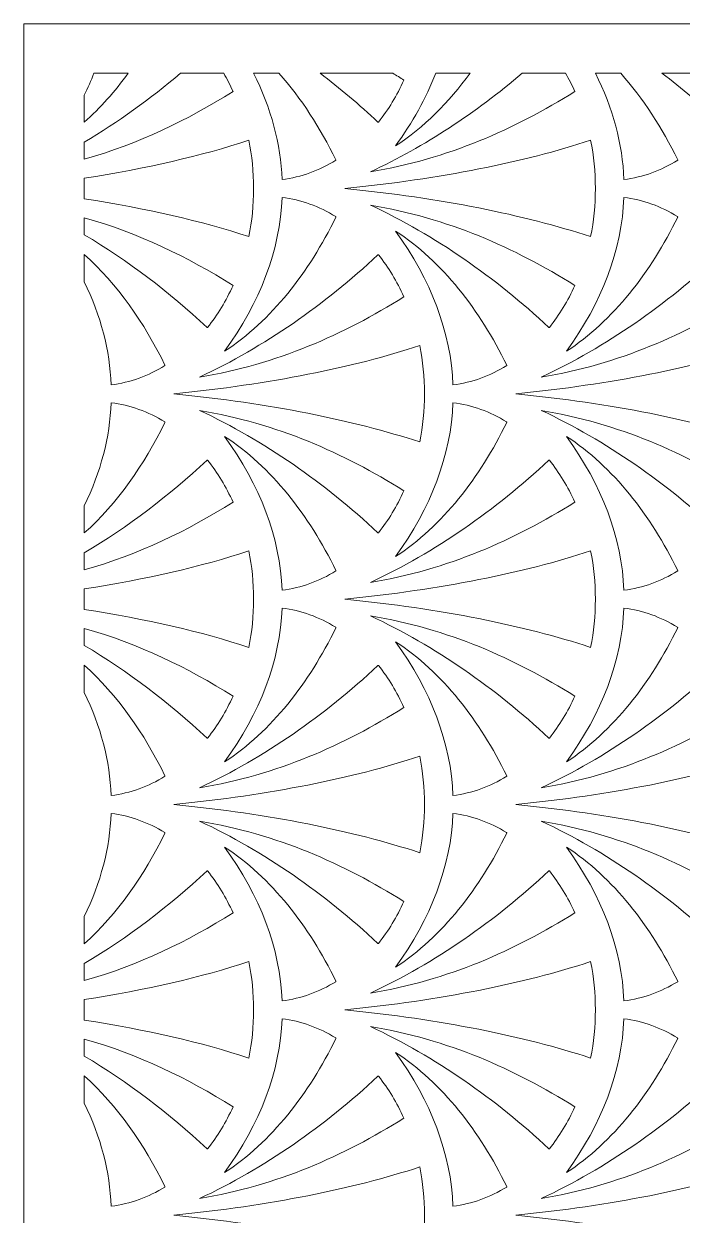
# Model space of a CAD drawing. Header units: centimetres. Extents: x -8.8 to 8, y -14.4 to 14.1.
# Drawn here: x 0.76 to 4.64, y 7.1 to 14.11 of the extents above; entities that cross this region are included whole.
import ezdxf

# ---------------------------------------------------------------- set-up
doc = ezdxf.new("R2010")
doc.units = ezdxf.units.CM
doc.header["$MEASUREMENT"] = 0
doc.layers.add('layer 1', color=7, linetype='Continuous')

msp = doc.modelspace()

# ---------------------------------------------------------------- linework, layer by layer
at = {"layer": 'layer 1', "color": 242, "lineweight": 9}
for points, knots in [([(0.76445, 14.10717), (0.76445, 14.10717), (8.02832, 14.10717), (8.02832, 14.10717), (8.02832, 14.10717), (8.02832, 14.10717), (8.02832, -14.36721), (8.02832, -14.36721), (8.02832, -14.36721), (8.02832, -14.36721), (0.76445, -14.36721), (0.76445, -14.36721), (0.76445, -14.36721), (0.76445, -14.36721), (0.76445, 14.10717), (0.76445, 14.10717)], [0, 0, 0, 0, 0.2, 0.2, 0.2, 0.2, 0.4, 0.4, 0.4, 0.4, 0.6, 0.6, 0.6, 0.6, 1, 1, 1, 1]), ([(1.17676, 13.81662), (1.17676, 13.81662), (1.37887, 13.81662), (1.37887, 13.81662), (1.37887, 13.81662), (1.30098, 13.70985), (1.21467, 13.61245), (1.1204, 13.52795), (1.1204, 13.52795), (1.1204, 13.52795), (1.1204, 13.68747), (1.1204, 13.68747), (1.1204, 13.68747), (1.14114, 13.73023), (1.15994, 13.7733), (1.17676, 13.81662)], [0, 0, 0, 0, 0.2, 0.2, 0.2, 0.2, 0.4, 0.4, 0.4, 0.4, 0.6, 0.6, 0.6, 0.6, 1, 1, 1, 1]), ([(1.68623, 13.81662), (1.68623, 13.81662), (1.94048, 13.81662), (1.94048, 13.81662), (1.94048, 13.81662), (1.96045, 13.78215), (1.97897, 13.74628), (1.99586, 13.70914), (1.99586, 13.70914), (1.72776, 13.5418), (1.44059, 13.40224), (1.1204, 13.31068), (1.1204, 13.31068), (1.1204, 13.31068), (1.1204, 13.41066), (1.1204, 13.41066), (1.1204, 13.41066), (1.31903, 13.52881), (1.5073, 13.6647), (1.68623, 13.81662)], [0, 0, 0, 0, 0.1666667, 0.1666667, 0.1666667, 0.1666667, 0.3333333, 0.3333333, 0.3333333, 0.3333333, 0.5, 0.5, 0.5, 0.5, 0.6666667, 0.6666667, 0.6666667, 0.6666667, 1, 1, 1, 1]), ([(2.11687, 13.81662), (2.11687, 13.81662), (2.26578, 13.81662), (2.26578, 13.81662), (2.26578, 13.81662), (2.39729, 13.66834), (2.50962, 13.49411), (2.6009, 13.30667), (2.6009, 13.30667), (2.60085, 13.3059), (2.60079, 13.30517), (2.60073, 13.30441), (2.60073, 13.30441), (2.50342, 13.24458), (2.39662, 13.20531), (2.28401, 13.19126), (2.28401, 13.19126), (2.27703, 13.39958), (2.21902, 13.61219), (2.11687, 13.81662)], [0, 0, 0, 0, 0.1666667, 0.1666667, 0.1666667, 0.1666667, 0.3333333, 0.3333333, 0.3333333, 0.3333333, 0.5, 0.5, 0.5, 0.5, 0.6666667, 0.6666667, 0.6666667, 0.6666667, 1, 1, 1, 1]), ([(2.50806, 13.81662), (2.50806, 13.81662), (2.93553, 13.81662), (2.93553, 13.81662), (2.93553, 13.81662), (2.95767, 13.80335), (2.97969, 13.7899), (3.00157, 13.77624), (3.00157, 13.77624), (2.96043, 13.68577), (2.90982, 13.60278), (2.85145, 13.52944), (2.85145, 13.52944), (2.8505, 13.52946), (2.84958, 13.52948), (2.84862, 13.52952), (2.84862, 13.52952), (2.73882, 13.63157), (2.62536, 13.72742), (2.50806, 13.81662)], [0, 0, 0, 0, 0.1666667, 0.1666667, 0.1666667, 0.1666667, 0.3333333, 0.3333333, 0.3333333, 0.3333333, 0.5, 0.5, 0.5, 0.5, 0.6666667, 0.6666667, 0.6666667, 0.6666667, 1, 1, 1, 1]), ([(3.69764, 13.81662), (3.69764, 13.81662), (3.95191, 13.81662), (3.95191, 13.81662), (3.95191, 13.81662), (3.97188, 13.78215), (3.9904, 13.74628), (4.00729, 13.70914), (4.00729, 13.70914), (3.6508, 13.48664), (3.26064, 13.31316), (2.80393, 13.23649), (2.80393, 13.23649), (3.12632, 13.38793), (3.42296, 13.5834), (3.69764, 13.81662)], [0, 0, 0, 0, 0.2, 0.2, 0.2, 0.2, 0.4, 0.4, 0.4, 0.4, 0.6, 0.6, 0.6, 0.6, 1, 1, 1, 1]), ([(3.1882, 13.81662), (3.1882, 13.81662), (3.3903, 13.81662), (3.3903, 13.81662), (3.3903, 13.81662), (3.26508, 13.64497), (3.11808, 13.49749), (2.95131, 13.38896), (2.95131, 13.38896), (3.05153, 13.52601), (3.13126, 13.67003), (3.1882, 13.81662)], [0, 0, 0, 0, 0.25, 0.25, 0.25, 0.25, 0.5, 0.5, 0.5, 0.5, 1, 1, 1, 1]), ([(4.12831, 13.81662), (4.12831, 13.81662), (4.27721, 13.81662), (4.27721, 13.81662), (4.27721, 13.81662), (4.40872, 13.66834), (4.52105, 13.49411), (4.61233, 13.30667), (4.61233, 13.30667), (4.61228, 13.3059), (4.61222, 13.30517), (4.61214, 13.30441), (4.61214, 13.30441), (4.51485, 13.24458), (4.40805, 13.20531), (4.29545, 13.19126), (4.29545, 13.19126), (4.28848, 13.39958), (4.23047, 13.61219), (4.12831, 13.81662)], [0, 0, 0, 0, 0.1666667, 0.1666667, 0.1666667, 0.1666667, 0.3333333, 0.3333333, 0.3333333, 0.3333333, 0.5, 0.5, 0.5, 0.5, 0.6666667, 0.6666667, 0.6666667, 0.6666667, 1, 1, 1, 1]), ([(4.5195, 13.81662), (4.5195, 13.81662), (4.94697, 13.81662), (4.94697, 13.81662), (4.94697, 13.81662), (4.96912, 13.80335), (4.99113, 13.7899), (5.01301, 13.77624), (5.01301, 13.77624), (4.97184, 13.68577), (4.92125, 13.60278), (4.86286, 13.52944), (4.86286, 13.52944), (4.86193, 13.52946), (4.86099, 13.52948), (4.86005, 13.52952), (4.86005, 13.52952), (4.75025, 13.63157), (4.63679, 13.72742), (4.5195, 13.81662)], [0, 0, 0, 0, 0.1666667, 0.1666667, 0.1666667, 0.1666667, 0.3333333, 0.3333333, 0.3333333, 0.3333333, 0.5, 0.5, 0.5, 0.5, 0.6666667, 0.6666667, 0.6666667, 0.6666667, 1, 1, 1, 1]), ([(1.1204, 13.07849), (1.1204, 13.07849), (1.1204, 13.19904), (1.1204, 13.19904), (1.1204, 13.19904), (1.48665, 13.25564), (1.81211, 13.33159), (2.08828, 13.42223), (2.08828, 13.42223), (2.10668, 13.33144), (2.11649, 13.23648), (2.11649, 13.13874), (2.11649, 13.13874), (2.11649, 13.04102), (2.10668, 12.94608), (2.08828, 12.85529), (2.08828, 12.85529), (1.81211, 12.94592), (1.48665, 13.02192), (1.1204, 13.07849)], [0, 0, 0, 0, 0.1666667, 0.1666667, 0.1666667, 0.1666667, 0.3333333, 0.3333333, 0.3333333, 0.3333333, 0.5, 0.5, 0.5, 0.5, 0.6666667, 0.6666667, 0.6666667, 0.6666667, 1, 1, 1, 1]), ([(4.09972, 12.85529), (4.11809, 12.94608), (4.12792, 13.04102), (4.12792, 13.13874), (4.12792, 13.13874), (4.12792, 13.23648), (4.11811, 13.33144), (4.09972, 13.42223), (4.09972, 13.42223), (3.70847, 13.29383), (3.21838, 13.19483), (2.65343, 13.13876), (2.65343, 13.13876), (2.65348, 13.13876), (2.65354, 13.13876), (2.65359, 13.13874), (2.65359, 13.13874), (2.65354, 13.13874), (2.65348, 13.13874), (2.65343, 13.13874), (2.65343, 13.13874), (3.21838, 13.08267), (3.70847, 12.98369), (4.09972, 12.85529)], [0, 0, 0, 0, 0.1428571, 0.1428571, 0.1428571, 0.1428571, 0.2857143, 0.2857143, 0.2857143, 0.2857143, 0.4285714, 0.4285714, 0.4285714, 0.4285714, 0.5714286, 0.5714286, 0.5714286, 0.5714286, 0.7142857, 0.7142857, 0.7142857, 0.7142857, 1, 1, 1, 1]), ([(1.94559, 12.18114), (2.15383, 12.46586), (2.27378, 12.78066), (2.28401, 13.08623), (2.28401, 13.08623), (2.39628, 13.07225), (2.50272, 13.03319), (2.59979, 12.97371), (2.59979, 12.97371), (2.60015, 12.97274), (2.60053, 12.97181), (2.6009, 12.97086), (2.6009, 12.97086), (2.44256, 12.6457), (2.22099, 12.3603), (1.94559, 12.18114)], [0, 0, 0, 0, 0.2, 0.2, 0.2, 0.2, 0.4, 0.4, 0.4, 0.4, 0.6, 0.6, 0.6, 0.6, 1, 1, 1, 1]), ([(3.85717, 12.32159), (3.91553, 12.39496), (3.96613, 12.47791), (4.00729, 12.56839), (4.00729, 12.56839), (3.6508, 12.79087), (3.26064, 12.96437), (2.80393, 13.04102), (2.80393, 13.04102), (3.18855, 12.86037), (3.53658, 12.617), (3.85433, 12.32167), (3.85433, 12.32167), (3.85527, 12.32163), (3.8562, 12.32163), (3.85717, 12.32159)], [0, 0, 0, 0, 0.2, 0.2, 0.2, 0.2, 0.4, 0.4, 0.4, 0.4, 0.6, 0.6, 0.6, 0.6, 1, 1, 1, 1]), ([(3.95702, 12.18114), (4.16526, 12.46586), (4.28523, 12.78066), (4.29545, 13.08623), (4.29545, 13.08623), (4.40769, 13.07225), (4.51415, 13.03319), (4.61122, 12.97371), (4.61122, 12.97371), (4.61159, 12.97274), (4.61196, 12.97181), (4.61233, 12.97086), (4.61233, 12.97086), (4.45399, 12.6457), (4.23242, 12.3603), (3.95702, 12.18114)], [0, 0, 0, 0, 0.2, 0.2, 0.2, 0.2, 0.4, 0.4, 0.4, 0.4, 0.6, 0.6, 0.6, 0.6, 1, 1, 1, 1]), ([(1.1204, 12.86691), (1.1204, 12.86691), (1.1204, 12.96687), (1.1204, 12.96687), (1.1204, 12.96687), (1.44059, 12.87533), (1.72776, 12.73571), (1.99586, 12.56839), (1.99586, 12.56839), (1.9547, 12.47791), (1.9041, 12.39496), (1.84573, 12.32159), (1.84573, 12.32159), (1.84477, 12.32163), (1.84386, 12.32163), (1.8429, 12.32167), (1.8429, 12.32167), (1.618, 12.53072), (1.3779, 12.71377), (1.1204, 12.86691)], [0, 0, 0, 0, 0.1666667, 0.1666667, 0.1666667, 0.1666667, 0.3333333, 0.3333333, 0.3333333, 0.3333333, 0.5, 0.5, 0.5, 0.5, 0.6666667, 0.6666667, 0.6666667, 0.6666667, 1, 1, 1, 1]), ([(3.28973, 11.98343), (3.40235, 11.99748), (3.50912, 12.03676), (3.60642, 12.09655), (3.60642, 12.09655), (3.6065, 12.09731), (3.60656, 12.09806), (3.60662, 12.09881), (3.60662, 12.09881), (3.44829, 12.42398), (3.2267, 12.70937), (2.95131, 12.88853), (2.95131, 12.88853), (3.15953, 12.60382), (3.27951, 12.289), (3.28973, 11.98343)], [0, 0, 0, 0, 0.2, 0.2, 0.2, 0.2, 0.4, 0.4, 0.4, 0.4, 0.6, 0.6, 0.6, 0.6, 1, 1, 1, 1]), ([(1.1204, 12.5901), (1.1204, 12.5901), (1.1204, 12.74961), (1.1204, 12.74961), (1.1204, 12.74961), (1.31337, 12.57662), (1.4731, 12.34954), (1.59521, 12.09881), (1.59521, 12.09881), (1.59515, 12.09806), (1.59507, 12.09731), (1.59501, 12.09655), (1.59501, 12.09655), (1.49769, 12.03676), (1.39092, 11.99748), (1.27831, 11.98343), (1.27831, 11.98343), (1.27155, 12.18541), (1.21683, 12.39143), (1.1204, 12.5901)], [0, 0, 0, 0, 0.1666667, 0.1666667, 0.1666667, 0.1666667, 0.3333333, 0.3333333, 0.3333333, 0.3333333, 0.5, 0.5, 0.5, 0.5, 0.6666667, 0.6666667, 0.6666667, 0.6666667, 1, 1, 1, 1]), ([(3.00157, 12.50129), (2.96043, 12.59172), (2.90986, 12.67466), (2.85153, 12.74797), (2.85153, 12.74797), (2.85055, 12.74798), (2.8496, 12.748), (2.84862, 12.748), (2.84862, 12.748), (2.53088, 12.45268), (2.18283, 12.2093), (1.79822, 12.02865), (1.79822, 12.02865), (2.25493, 12.10531), (2.6451, 12.27879), (3.00157, 12.50129)], [0, 0, 0, 0, 0.2, 0.2, 0.2, 0.2, 0.4, 0.4, 0.4, 0.4, 0.6, 0.6, 0.6, 0.6, 1, 1, 1, 1]), ([(5.01301, 12.50129), (4.97186, 12.59172), (4.92129, 12.67466), (4.86297, 12.74797), (4.86297, 12.74797), (4.86198, 12.74798), (4.86101, 12.748), (4.86005, 12.748), (4.86005, 12.748), (4.54231, 12.45268), (4.19427, 12.2093), (3.80965, 12.02865), (3.80965, 12.02865), (4.26637, 12.10531), (4.65652, 12.27879), (5.01301, 12.50129)], [0, 0, 0, 0, 0.2, 0.2, 0.2, 0.2, 0.4, 0.4, 0.4, 0.4, 0.6, 0.6, 0.6, 0.6, 1, 1, 1, 1]), ([(3.09399, 11.64745), (3.1124, 11.73823), (3.12221, 11.83318), (3.12221, 11.9309), (3.12221, 11.9309), (3.12221, 12.02865), (3.1124, 12.12361), (3.09399, 12.21439), (3.09399, 12.21439), (2.70277, 12.08599), (2.21266, 11.987), (1.64772, 11.93092), (1.64772, 11.93092), (1.64777, 11.93092), (1.64781, 11.93092), (1.64788, 11.9309), (1.64788, 11.9309), (1.64781, 11.9309), (1.64777, 11.9309), (1.64772, 11.9309), (1.64772, 11.9309), (2.21266, 11.87482), (2.70277, 11.77585), (3.09399, 11.64745)], [0, 0, 0, 0, 0.1428571, 0.1428571, 0.1428571, 0.1428571, 0.2857143, 0.2857143, 0.2857143, 0.2857143, 0.4285714, 0.4285714, 0.4285714, 0.4285714, 0.5714286, 0.5714286, 0.5714286, 0.5714286, 0.7142857, 0.7142857, 0.7142857, 0.7142857, 1, 1, 1, 1]), ([(5.10543, 11.64745), (5.12381, 11.73823), (5.13362, 11.83318), (5.13362, 11.9309), (5.13362, 11.9309), (5.13362, 12.02865), (5.12381, 12.12361), (5.10543, 12.21439), (5.10543, 12.21439), (4.71418, 12.08599), (4.22409, 11.987), (3.65915, 11.93092), (3.65915, 11.93092), (3.65919, 11.93092), (3.65924, 11.93092), (3.65931, 11.9309), (3.65931, 11.9309), (3.65924, 11.9309), (3.65919, 11.9309), (3.65915, 11.9309), (3.65915, 11.9309), (4.22409, 11.87482), (4.71418, 11.77585), (5.10543, 11.64745)], [0, 0, 0, 0, 0.1428571, 0.1428571, 0.1428571, 0.1428571, 0.2857143, 0.2857143, 0.2857143, 0.2857143, 0.4285714, 0.4285714, 0.4285714, 0.4285714, 0.5714286, 0.5714286, 0.5714286, 0.5714286, 0.7142857, 0.7142857, 0.7142857, 0.7142857, 1, 1, 1, 1]), ([(1.1204, 11.11226), (1.1204, 11.11226), (1.1204, 11.27178), (1.1204, 11.27178), (1.1204, 11.27178), (1.21683, 11.47046), (1.27155, 11.67644), (1.27831, 11.87838), (1.27831, 11.87838), (1.39056, 11.86441), (1.49701, 11.82536), (1.59407, 11.76585), (1.59407, 11.76585), (1.59445, 11.7649), (1.59483, 11.76396), (1.59521, 11.76301), (1.59521, 11.76301), (1.4731, 11.51228), (1.31337, 11.28524), (1.1204, 11.11226)], [0, 0, 0, 0, 0.1666667, 0.1666667, 0.1666667, 0.1666667, 0.3333333, 0.3333333, 0.3333333, 0.3333333, 0.5, 0.5, 0.5, 0.5, 0.6666667, 0.6666667, 0.6666667, 0.6666667, 1, 1, 1, 1]), ([(2.95131, 10.97329), (3.15953, 11.25801), (3.27951, 11.57281), (3.28973, 11.87838), (3.28973, 11.87838), (3.40197, 11.86441), (3.50844, 11.82536), (3.60551, 11.76585), (3.60551, 11.76585), (3.60588, 11.7649), (3.60625, 11.76396), (3.60662, 11.76301), (3.60662, 11.76301), (3.44829, 11.43787), (3.2267, 11.15246), (2.95131, 10.97329)], [0, 0, 0, 0, 0.2, 0.2, 0.2, 0.2, 0.4, 0.4, 0.4, 0.4, 0.6, 0.6, 0.6, 0.6, 1, 1, 1, 1]), ([(2.85145, 11.11375), (2.90982, 11.18711), (2.96043, 11.27007), (3.00157, 11.36054), (3.00157, 11.36054), (2.6451, 11.58304), (2.25493, 11.75652), (1.79822, 11.83318), (1.79822, 11.83318), (2.18283, 11.65252), (2.53088, 11.40916), (2.84862, 11.11382), (2.84862, 11.11382), (2.84958, 11.1138), (2.8505, 11.11378), (2.85145, 11.11375)], [0, 0, 0, 0, 0.2, 0.2, 0.2, 0.2, 0.4, 0.4, 0.4, 0.4, 0.6, 0.6, 0.6, 0.6, 1, 1, 1, 1]), ([(4.86286, 11.11375), (4.92125, 11.18711), (4.97184, 11.27007), (5.01301, 11.36054), (5.01301, 11.36054), (4.65652, 11.58304), (4.26637, 11.75652), (3.80965, 11.83318), (3.80965, 11.83318), (4.19427, 11.65252), (4.54231, 11.40916), (4.86005, 11.11382), (4.86005, 11.11382), (4.86099, 11.1138), (4.86193, 11.11378), (4.86286, 11.11375)], [0, 0, 0, 0, 0.2, 0.2, 0.2, 0.2, 0.4, 0.4, 0.4, 0.4, 0.6, 0.6, 0.6, 0.6, 1, 1, 1, 1]), ([(2.28401, 10.77559), (2.39662, 10.78964), (2.50342, 10.8289), (2.60073, 10.88871), (2.60073, 10.88871), (2.60079, 10.88947), (2.60085, 10.89021), (2.6009, 10.89097), (2.6009, 10.89097), (2.44256, 11.21613), (2.22099, 11.50152), (1.94559, 11.68071), (1.94559, 11.68071), (2.15383, 11.39596), (2.27378, 11.08116), (2.28401, 10.77559)], [0, 0, 0, 0, 0.2, 0.2, 0.2, 0.2, 0.4, 0.4, 0.4, 0.4, 0.6, 0.6, 0.6, 0.6, 1, 1, 1, 1]), ([(4.29545, 10.77559), (4.40805, 10.78964), (4.51485, 10.8289), (4.61214, 10.88871), (4.61214, 10.88871), (4.61222, 10.88947), (4.61228, 10.89021), (4.61233, 10.89097), (4.61233, 10.89097), (4.45399, 11.21613), (4.23242, 11.50152), (3.95702, 11.68071), (3.95702, 11.68071), (4.16526, 11.39596), (4.28523, 11.08116), (4.29545, 10.77559)], [0, 0, 0, 0, 0.2, 0.2, 0.2, 0.2, 0.4, 0.4, 0.4, 0.4, 0.6, 0.6, 0.6, 0.6, 1, 1, 1, 1]), ([(1.1204, 10.89499), (1.1204, 10.89499), (1.1204, 10.99497), (1.1204, 10.99497), (1.1204, 10.99497), (1.3779, 11.14813), (1.618, 11.33111), (1.8429, 11.54016), (1.8429, 11.54016), (1.84388, 11.54016), (1.84484, 11.54014), (1.84581, 11.54014), (1.84581, 11.54014), (1.90416, 11.46681), (1.95473, 11.38387), (1.99586, 11.29344), (1.99586, 11.29344), (1.72776, 11.12611), (1.44059, 10.98654), (1.1204, 10.89499)], [0, 0, 0, 0, 0.1666667, 0.1666667, 0.1666667, 0.1666667, 0.3333333, 0.3333333, 0.3333333, 0.3333333, 0.5, 0.5, 0.5, 0.5, 0.6666667, 0.6666667, 0.6666667, 0.6666667, 1, 1, 1, 1]), ([(4.00729, 11.29344), (3.96616, 11.38387), (3.91559, 11.46681), (3.85724, 11.54014), (3.85724, 11.54014), (3.85627, 11.54014), (3.8553, 11.54016), (3.85433, 11.54016), (3.85433, 11.54016), (3.53658, 11.24483), (3.18855, 11.00145), (2.80393, 10.82082), (2.80393, 10.82082), (3.26064, 10.89747), (3.6508, 11.07097), (4.00729, 11.29344)], [0, 0, 0, 0, 0.2, 0.2, 0.2, 0.2, 0.4, 0.4, 0.4, 0.4, 0.6, 0.6, 0.6, 0.6, 1, 1, 1, 1]), ([(1.1204, 10.66282), (1.1204, 10.66282), (1.1204, 10.78337), (1.1204, 10.78337), (1.1204, 10.78337), (1.48665, 10.83995), (1.81211, 10.9159), (2.08828, 11.00655), (2.08828, 11.00655), (2.10668, 10.91578), (2.11649, 10.8208), (2.11649, 10.72307), (2.11649, 10.72307), (2.11649, 10.62535), (2.10668, 10.53038), (2.08828, 10.4396), (2.08828, 10.4396), (1.81211, 10.53024), (1.48665, 10.60624), (1.1204, 10.66282)], [0, 0, 0, 0, 0.1666667, 0.1666667, 0.1666667, 0.1666667, 0.3333333, 0.3333333, 0.3333333, 0.3333333, 0.5, 0.5, 0.5, 0.5, 0.6666667, 0.6666667, 0.6666667, 0.6666667, 1, 1, 1, 1]), ([(4.09972, 10.4396), (4.11809, 10.53038), (4.12792, 10.62535), (4.12792, 10.72307), (4.12792, 10.72307), (4.12792, 10.8208), (4.11811, 10.91578), (4.09972, 11.00655), (4.09972, 11.00655), (3.70847, 10.87814), (3.21838, 10.77915), (2.65343, 10.72307), (2.65343, 10.72307), (2.65348, 10.72307), (2.65354, 10.72307), (2.65359, 10.72307), (2.65359, 10.72307), (2.65354, 10.72307), (2.65348, 10.72307), (2.65343, 10.72306), (2.65343, 10.72306), (3.21838, 10.66699), (3.70847, 10.56802), (4.09972, 10.4396)], [0, 0, 0, 0, 0.1428571, 0.1428571, 0.1428571, 0.1428571, 0.2857143, 0.2857143, 0.2857143, 0.2857143, 0.4285714, 0.4285714, 0.4285714, 0.4285714, 0.5714286, 0.5714286, 0.5714286, 0.5714286, 0.7142857, 0.7142857, 0.7142857, 0.7142857, 1, 1, 1, 1]), ([(1.94559, 9.76544), (2.15383, 10.05017), (2.27378, 10.36499), (2.28401, 10.67056), (2.28401, 10.67056), (2.39628, 10.65656), (2.50272, 10.6175), (2.59979, 10.558), (2.59979, 10.558), (2.60015, 10.55705), (2.60053, 10.55612), (2.6009, 10.55516), (2.6009, 10.55516), (2.44256, 10.23003), (2.22099, 9.94461), (1.94559, 9.76544)], [0, 0, 0, 0, 0.2, 0.2, 0.2, 0.2, 0.4, 0.4, 0.4, 0.4, 0.6, 0.6, 0.6, 0.6, 1, 1, 1, 1]), ([(3.95702, 9.76544), (4.16526, 10.05017), (4.28523, 10.36499), (4.29545, 10.67056), (4.29545, 10.67056), (4.40769, 10.65656), (4.51415, 10.6175), (4.61122, 10.558), (4.61122, 10.558), (4.61159, 10.55705), (4.61196, 10.55612), (4.61233, 10.55516), (4.61233, 10.55516), (4.45399, 10.23003), (4.23242, 9.94461), (3.95702, 9.76544)], [0, 0, 0, 0, 0.2, 0.2, 0.2, 0.2, 0.4, 0.4, 0.4, 0.4, 0.6, 0.6, 0.6, 0.6, 1, 1, 1, 1]), ([(3.85717, 9.90592), (3.91553, 9.97926), (3.96613, 10.06224), (4.00729, 10.1527), (4.00729, 10.1527), (3.6508, 10.37519), (3.26064, 10.54866), (2.80393, 10.62533), (2.80393, 10.62533), (3.18855, 10.4447), (3.53658, 10.20133), (3.85433, 9.90597), (3.85433, 9.90597), (3.85527, 9.90595), (3.8562, 9.90594), (3.85717, 9.90592)], [0, 0, 0, 0, 0.2, 0.2, 0.2, 0.2, 0.4, 0.4, 0.4, 0.4, 0.6, 0.6, 0.6, 0.6, 1, 1, 1, 1]), ([(1.1204, 10.45124), (1.1204, 10.45124), (1.1204, 10.55119), (1.1204, 10.55119), (1.1204, 10.55119), (1.44059, 10.45966), (1.72776, 10.32003), (1.99586, 10.1527), (1.99586, 10.1527), (1.9547, 10.06224), (1.9041, 9.97926), (1.84573, 9.90592), (1.84573, 9.90592), (1.84477, 9.90594), (1.84386, 9.90595), (1.8429, 9.90597), (1.8429, 9.90597), (1.618, 10.11502), (1.3779, 10.29808), (1.1204, 10.45124)], [0, 0, 0, 0, 0.1666667, 0.1666667, 0.1666667, 0.1666667, 0.3333333, 0.3333333, 0.3333333, 0.3333333, 0.5, 0.5, 0.5, 0.5, 0.6666667, 0.6666667, 0.6666667, 0.6666667, 1, 1, 1, 1]), ([(3.28973, 9.56775), (3.40235, 9.58179), (3.50912, 9.62105), (3.60642, 9.68086), (3.60642, 9.68086), (3.6065, 9.68163), (3.60656, 9.68236), (3.60662, 9.68314), (3.60662, 9.68314), (3.44829, 10.00829), (3.2267, 10.29369), (2.95131, 10.47286), (2.95131, 10.47286), (3.15953, 10.18813), (3.27951, 9.87332), (3.28973, 9.56775)], [0, 0, 0, 0, 0.2, 0.2, 0.2, 0.2, 0.4, 0.4, 0.4, 0.4, 0.6, 0.6, 0.6, 0.6, 1, 1, 1, 1]), ([(1.1204, 10.17442), (1.1204, 10.17442), (1.1204, 10.33393), (1.1204, 10.33393), (1.1204, 10.33393), (1.31337, 10.16095), (1.4731, 9.93387), (1.59521, 9.68314), (1.59521, 9.68314), (1.59515, 9.68236), (1.59507, 9.68163), (1.59501, 9.68086), (1.59501, 9.68086), (1.49769, 9.62105), (1.39092, 9.58179), (1.27831, 9.56775), (1.27831, 9.56775), (1.27155, 9.76971), (1.21683, 9.97574), (1.1204, 10.17442)], [0, 0, 0, 0, 0.1666667, 0.1666667, 0.1666667, 0.1666667, 0.3333333, 0.3333333, 0.3333333, 0.3333333, 0.5, 0.5, 0.5, 0.5, 0.6666667, 0.6666667, 0.6666667, 0.6666667, 1, 1, 1, 1]), ([(3.00157, 10.08562), (2.96043, 10.17603), (2.90986, 10.25897), (2.85153, 10.33229), (2.85153, 10.33229), (2.85055, 10.33229), (2.8496, 10.33231), (2.84862, 10.33231), (2.84862, 10.33231), (2.53088, 10.03698), (2.18283, 9.79361), (1.79822, 9.61297), (1.79822, 9.61297), (2.25493, 9.68964), (2.6451, 9.86312), (3.00157, 10.08562)], [0, 0, 0, 0, 0.2, 0.2, 0.2, 0.2, 0.4, 0.4, 0.4, 0.4, 0.6, 0.6, 0.6, 0.6, 1, 1, 1, 1]), ([(5.01301, 10.08562), (4.97186, 10.17603), (4.92129, 10.25897), (4.86297, 10.33229), (4.86297, 10.33229), (4.86198, 10.33229), (4.86101, 10.33231), (4.86005, 10.33231), (4.86005, 10.33231), (4.54231, 10.03698), (4.19427, 9.79361), (3.80965, 9.61297), (3.80965, 9.61297), (4.26637, 9.68964), (4.65652, 9.86312), (5.01301, 10.08562)], [0, 0, 0, 0, 0.2, 0.2, 0.2, 0.2, 0.4, 0.4, 0.4, 0.4, 0.6, 0.6, 0.6, 0.6, 1, 1, 1, 1]), ([(3.09399, 9.23175), (3.1124, 9.32255), (3.12221, 9.4175), (3.12221, 9.51523), (3.12221, 9.51523), (3.12221, 9.61296), (3.1124, 9.70792), (3.09399, 9.7987), (3.09399, 9.7987), (2.70277, 9.67029), (2.21266, 9.57131), (1.64772, 9.51523), (1.64772, 9.51523), (1.64777, 9.51523), (1.64781, 9.51523), (1.64788, 9.51523), (1.64788, 9.51523), (1.64781, 9.51523), (1.64777, 9.51523), (1.64772, 9.51523), (1.64772, 9.51523), (2.21266, 9.45915), (2.70277, 9.36016), (3.09399, 9.23175)], [0, 0, 0, 0, 0.1428571, 0.1428571, 0.1428571, 0.1428571, 0.2857143, 0.2857143, 0.2857143, 0.2857143, 0.4285714, 0.4285714, 0.4285714, 0.4285714, 0.5714286, 0.5714286, 0.5714286, 0.5714286, 0.7142857, 0.7142857, 0.7142857, 0.7142857, 1, 1, 1, 1]), ([(5.10543, 9.23175), (5.12381, 9.32255), (5.13362, 9.4175), (5.13362, 9.51523), (5.13362, 9.51523), (5.13362, 9.61296), (5.12381, 9.70792), (5.10543, 9.7987), (5.10543, 9.7987), (4.71418, 9.67029), (4.22409, 9.57131), (3.65915, 9.51523), (3.65915, 9.51523), (3.65919, 9.51523), (3.65924, 9.51523), (3.65931, 9.51523), (3.65931, 9.51523), (3.65924, 9.51523), (3.65919, 9.51523), (3.65915, 9.51523), (3.65915, 9.51523), (4.22409, 9.45915), (4.71418, 9.36016), (5.10543, 9.23175)], [0, 0, 0, 0, 0.1428571, 0.1428571, 0.1428571, 0.1428571, 0.2857143, 0.2857143, 0.2857143, 0.2857143, 0.4285714, 0.4285714, 0.4285714, 0.4285714, 0.5714286, 0.5714286, 0.5714286, 0.5714286, 0.7142857, 0.7142857, 0.7142857, 0.7142857, 1, 1, 1, 1]), ([(1.1204, 8.69657), (1.1204, 8.69657), (1.1204, 8.8561), (1.1204, 8.8561), (1.1204, 8.8561), (1.21683, 9.05478), (1.27155, 9.26075), (1.27831, 9.46272), (1.27831, 9.46272), (1.39056, 9.4487), (1.49701, 9.40966), (1.59407, 9.35016), (1.59407, 9.35016), (1.59445, 9.34922), (1.59483, 9.34827), (1.59521, 9.34732), (1.59521, 9.34732), (1.4731, 9.09661), (1.31337, 8.86955), (1.1204, 8.69657)], [0, 0, 0, 0, 0.1666667, 0.1666667, 0.1666667, 0.1666667, 0.3333333, 0.3333333, 0.3333333, 0.3333333, 0.5, 0.5, 0.5, 0.5, 0.6666667, 0.6666667, 0.6666667, 0.6666667, 1, 1, 1, 1]), ([(2.95131, 8.5576), (3.15953, 8.84234), (3.27951, 9.15715), (3.28973, 9.46272), (3.28973, 9.46272), (3.40197, 9.4487), (3.50844, 9.40966), (3.60551, 9.35016), (3.60551, 9.35016), (3.60588, 9.34922), (3.60625, 9.34827), (3.60662, 9.34732), (3.60662, 9.34732), (3.44829, 9.02218), (3.2267, 8.73676), (2.95131, 8.5576)], [0, 0, 0, 0, 0.2, 0.2, 0.2, 0.2, 0.4, 0.4, 0.4, 0.4, 0.6, 0.6, 0.6, 0.6, 1, 1, 1, 1]), ([(2.85145, 8.69807), (2.90982, 8.77142), (2.96043, 8.85439), (3.00157, 8.94484), (3.00157, 8.94484), (2.6451, 9.16735), (2.25493, 9.34082), (1.79822, 9.41748), (1.79822, 9.41748), (2.18283, 9.23685), (2.53088, 8.99348), (2.84862, 8.69813), (2.84862, 8.69813), (2.84958, 8.69811), (2.8505, 8.69809), (2.85145, 8.69807)], [0, 0, 0, 0, 0.2, 0.2, 0.2, 0.2, 0.4, 0.4, 0.4, 0.4, 0.6, 0.6, 0.6, 0.6, 1, 1, 1, 1]), ([(4.86286, 8.69807), (4.92125, 8.77142), (4.97184, 8.85439), (5.01301, 8.94484), (5.01301, 8.94484), (4.65652, 9.16735), (4.26637, 9.34082), (3.80965, 9.41748), (3.80965, 9.41748), (4.19427, 9.23685), (4.54231, 8.99348), (4.86005, 8.69813), (4.86005, 8.69813), (4.86099, 8.69811), (4.86193, 8.69809), (4.86286, 8.69807)], [0, 0, 0, 0, 0.2, 0.2, 0.2, 0.2, 0.4, 0.4, 0.4, 0.4, 0.6, 0.6, 0.6, 0.6, 1, 1, 1, 1]), ([(2.28401, 8.3599), (2.39662, 8.37394), (2.50342, 8.41321), (2.60073, 8.47303), (2.60073, 8.47303), (2.60079, 8.47378), (2.60085, 8.47454), (2.6009, 8.47529), (2.6009, 8.47529), (2.44256, 8.80044), (2.22099, 9.08585), (1.94559, 9.26501), (1.94559, 9.26501), (2.15383, 8.98029), (2.27378, 8.66548), (2.28401, 8.3599)], [0, 0, 0, 0, 0.2, 0.2, 0.2, 0.2, 0.4, 0.4, 0.4, 0.4, 0.6, 0.6, 0.6, 0.6, 1, 1, 1, 1]), ([(4.29545, 8.3599), (4.40805, 8.37394), (4.51485, 8.41321), (4.61214, 8.47303), (4.61214, 8.47303), (4.61222, 8.47378), (4.61228, 8.47454), (4.61233, 8.47529), (4.61233, 8.47529), (4.45399, 8.80044), (4.23242, 9.08585), (3.95702, 9.26501), (3.95702, 9.26501), (4.16526, 8.98029), (4.28523, 8.66548), (4.29545, 8.3599)], [0, 0, 0, 0, 0.2, 0.2, 0.2, 0.2, 0.4, 0.4, 0.4, 0.4, 0.6, 0.6, 0.6, 0.6, 1, 1, 1, 1]), ([(1.1204, 8.47931), (1.1204, 8.47931), (1.1204, 8.57928), (1.1204, 8.57928), (1.1204, 8.57928), (1.3779, 8.73244), (1.618, 8.91544), (1.8429, 9.12448), (1.8429, 9.12448), (1.84388, 9.12446), (1.84484, 9.12445), (1.84581, 9.12445), (1.84581, 9.12445), (1.90416, 9.05112), (1.95473, 8.96818), (1.99586, 8.87777), (1.99586, 8.87777), (1.72776, 8.71044), (1.44059, 8.57084), (1.1204, 8.47931)], [0, 0, 0, 0, 0.1666667, 0.1666667, 0.1666667, 0.1666667, 0.3333333, 0.3333333, 0.3333333, 0.3333333, 0.5, 0.5, 0.5, 0.5, 0.6666667, 0.6666667, 0.6666667, 0.6666667, 1, 1, 1, 1]), ([(4.00729, 8.87777), (3.96616, 8.96818), (3.91559, 9.05112), (3.85724, 9.12445), (3.85724, 9.12445), (3.85627, 9.12445), (3.8553, 9.12446), (3.85433, 9.12448), (3.85433, 9.12448), (3.53658, 8.82914), (3.18855, 8.58576), (2.80393, 8.40513), (2.80393, 8.40513), (3.26064, 8.48179), (3.6508, 8.65527), (4.00729, 8.87777)], [0, 0, 0, 0, 0.2, 0.2, 0.2, 0.2, 0.4, 0.4, 0.4, 0.4, 0.6, 0.6, 0.6, 0.6, 1, 1, 1, 1]), ([(1.1204, 8.24713), (1.1204, 8.24713), (1.1204, 8.36768), (1.1204, 8.36768), (1.1204, 8.36768), (1.48665, 8.42425), (1.81211, 8.50021), (2.08828, 8.59086), (2.08828, 8.59086), (2.10668, 8.50007), (2.11649, 8.40511), (2.11649, 8.30739), (2.11649, 8.30739), (2.11649, 8.20965), (2.10668, 8.1147), (2.08828, 8.02391), (2.08828, 8.02391), (1.81211, 8.11457), (1.48665, 8.19055), (1.1204, 8.24713)], [0, 0, 0, 0, 0.1666667, 0.1666667, 0.1666667, 0.1666667, 0.3333333, 0.3333333, 0.3333333, 0.3333333, 0.5, 0.5, 0.5, 0.5, 0.6666667, 0.6666667, 0.6666667, 0.6666667, 1, 1, 1, 1]), ([(4.09972, 8.02391), (4.11809, 8.1147), (4.12792, 8.20965), (4.12792, 8.30739), (4.12792, 8.30739), (4.12792, 8.40511), (4.11811, 8.50007), (4.09972, 8.59086), (4.09972, 8.59086), (3.70847, 8.46245), (3.21838, 8.36346), (2.65343, 8.30739), (2.65343, 8.30739), (2.65348, 8.30739), (2.65354, 8.30739), (2.65359, 8.30739), (2.65359, 8.30739), (2.65354, 8.30739), (2.65348, 8.30739), (2.65343, 8.30739), (2.65343, 8.30739), (3.21838, 8.2513), (3.70847, 8.15232), (4.09972, 8.02391)], [0, 0, 0, 0, 0.1428571, 0.1428571, 0.1428571, 0.1428571, 0.2857143, 0.2857143, 0.2857143, 0.2857143, 0.4285714, 0.4285714, 0.4285714, 0.4285714, 0.5714286, 0.5714286, 0.5714286, 0.5714286, 0.7142857, 0.7142857, 0.7142857, 0.7142857, 1, 1, 1, 1]), ([(1.94559, 7.34975), (2.15383, 7.63449), (2.27378, 7.9493), (2.28401, 8.25487), (2.28401, 8.25487), (2.39628, 8.24089), (2.50272, 8.20181), (2.59979, 8.14233), (2.59979, 8.14233), (2.60015, 8.14138), (2.60053, 8.14042), (2.6009, 8.13947), (2.6009, 8.13947), (2.44256, 7.81432), (2.22099, 7.52895), (1.94559, 7.34975)], [0, 0, 0, 0, 0.2, 0.2, 0.2, 0.2, 0.4, 0.4, 0.4, 0.4, 0.6, 0.6, 0.6, 0.6, 1, 1, 1, 1]), ([(3.85717, 7.49022), (3.91553, 7.56357), (3.96613, 7.64655), (4.00729, 7.73701), (4.00729, 7.73701), (3.6508, 7.95949), (3.26064, 8.13299), (2.80393, 8.20964), (2.80393, 8.20964), (3.18855, 8.029), (3.53658, 7.78564), (3.85433, 7.4903), (3.85433, 7.4903), (3.85527, 7.49026), (3.8562, 7.49024), (3.85717, 7.49022)], [0, 0, 0, 0, 0.2, 0.2, 0.2, 0.2, 0.4, 0.4, 0.4, 0.4, 0.6, 0.6, 0.6, 0.6, 1, 1, 1, 1]), ([(3.95702, 7.34975), (4.16526, 7.63449), (4.28523, 7.9493), (4.29545, 8.25487), (4.29545, 8.25487), (4.40769, 8.24089), (4.51415, 8.20181), (4.61122, 8.14233), (4.61122, 8.14233), (4.61159, 8.14138), (4.61196, 8.14042), (4.61233, 8.13947), (4.61233, 8.13947), (4.45399, 7.81432), (4.23242, 7.52895), (3.95702, 7.34975)], [0, 0, 0, 0, 0.2, 0.2, 0.2, 0.2, 0.4, 0.4, 0.4, 0.4, 0.6, 0.6, 0.6, 0.6, 1, 1, 1, 1]), ([(1.1204, 8.03554), (1.1204, 8.03554), (1.1204, 8.13551), (1.1204, 8.13551), (1.1204, 8.13551), (1.44059, 8.04395), (1.72776, 7.90435), (1.99586, 7.73701), (1.99586, 7.73701), (1.9547, 7.64655), (1.9041, 7.56357), (1.84573, 7.49022), (1.84573, 7.49022), (1.84477, 7.49024), (1.84386, 7.49026), (1.8429, 7.4903), (1.8429, 7.4903), (1.618, 7.69935), (1.3779, 7.88238), (1.1204, 8.03554)], [0, 0, 0, 0, 0.1666667, 0.1666667, 0.1666667, 0.1666667, 0.3333333, 0.3333333, 0.3333333, 0.3333333, 0.5, 0.5, 0.5, 0.5, 0.6666667, 0.6666667, 0.6666667, 0.6666667, 1, 1, 1, 1]), ([(3.28973, 7.15205), (3.40235, 7.1661), (3.50912, 7.20536), (3.60642, 7.26518), (3.60642, 7.26518), (3.6065, 7.26595), (3.60656, 7.26669), (3.60662, 7.26745), (3.60662, 7.26745), (3.44829, 7.59258), (3.2267, 7.878), (2.95131, 8.05717), (2.95131, 8.05717), (3.15953, 7.77244), (3.27951, 7.45763), (3.28973, 7.15205)], [0, 0, 0, 0, 0.2, 0.2, 0.2, 0.2, 0.4, 0.4, 0.4, 0.4, 0.6, 0.6, 0.6, 0.6, 1, 1, 1, 1]), ([(1.1204, 7.75875), (1.1204, 7.75875), (1.1204, 7.91823), (1.1204, 7.91823), (1.1204, 7.91823), (1.31337, 7.74525), (1.4731, 7.51817), (1.59521, 7.26745), (1.59521, 7.26745), (1.59515, 7.26669), (1.59507, 7.26595), (1.59501, 7.26518), (1.59501, 7.26518), (1.49769, 7.20536), (1.39092, 7.1661), (1.27831, 7.15205), (1.27831, 7.15205), (1.27155, 7.35401), (1.21683, 7.56006), (1.1204, 7.75875)], [0, 0, 0, 0, 0.1666667, 0.1666667, 0.1666667, 0.1666667, 0.3333333, 0.3333333, 0.3333333, 0.3333333, 0.5, 0.5, 0.5, 0.5, 0.6666667, 0.6666667, 0.6666667, 0.6666667, 1, 1, 1, 1]), ([(3.00157, 7.66992), (2.96043, 7.76033), (2.90986, 7.84327), (2.85153, 7.9166), (2.85153, 7.9166), (2.85055, 7.91662), (2.8496, 7.91662), (2.84862, 7.91664), (2.84862, 7.91664), (2.53088, 7.62128), (2.18283, 7.37793), (1.79822, 7.19728), (1.79822, 7.19728), (2.25493, 7.27395), (2.6451, 7.44742), (3.00157, 7.66992)], [0, 0, 0, 0, 0.2, 0.2, 0.2, 0.2, 0.4, 0.4, 0.4, 0.4, 0.6, 0.6, 0.6, 0.6, 1, 1, 1, 1]), ([(5.01301, 7.66992), (4.97186, 7.76033), (4.92129, 7.84327), (4.86297, 7.9166), (4.86297, 7.9166), (4.86198, 7.91662), (4.86101, 7.91662), (4.86005, 7.91664), (4.86005, 7.91664), (4.54231, 7.62128), (4.19427, 7.37793), (3.80965, 7.19728), (3.80965, 7.19728), (4.26637, 7.27395), (4.65652, 7.44742), (5.01301, 7.66992)], [0, 0, 0, 0, 0.2, 0.2, 0.2, 0.2, 0.4, 0.4, 0.4, 0.4, 0.6, 0.6, 0.6, 0.6, 1, 1, 1, 1]), ([(3.09399, 6.81609), (3.1124, 6.90687), (3.12221, 7.00181), (3.12221, 7.09954), (3.12221, 7.09954), (3.12221, 7.19726), (3.1124, 7.29223), (3.09399, 7.38301), (3.09399, 7.38301), (2.70277, 7.25462), (2.21266, 7.15562), (1.64772, 7.09956), (1.64772, 7.09956), (1.64777, 7.09956), (1.64781, 7.09956), (1.64788, 7.09954), (1.64788, 7.09954), (1.64781, 7.09954), (1.64777, 7.09954), (1.64772, 7.09954), (1.64772, 7.09954), (2.21266, 7.04346), (2.70277, 6.94447), (3.09399, 6.81609)], [0, 0, 0, 0, 0.1428571, 0.1428571, 0.1428571, 0.1428571, 0.2857143, 0.2857143, 0.2857143, 0.2857143, 0.4285714, 0.4285714, 0.4285714, 0.4285714, 0.5714286, 0.5714286, 0.5714286, 0.5714286, 0.7142857, 0.7142857, 0.7142857, 0.7142857, 1, 1, 1, 1]), ([(5.10543, 6.81609), (5.12381, 6.90687), (5.13362, 7.00181), (5.13362, 7.09954), (5.13362, 7.09954), (5.13362, 7.19726), (5.12381, 7.29223), (5.10543, 7.38301), (5.10543, 7.38301), (4.71418, 7.25462), (4.22409, 7.15562), (3.65915, 7.09956), (3.65915, 7.09956), (3.65919, 7.09956), (3.65924, 7.09956), (3.65931, 7.09954), (3.65931, 7.09954), (3.65924, 7.09954), (3.65919, 7.09954), (3.65915, 7.09954), (3.65915, 7.09954), (4.22409, 7.04346), (4.71418, 6.94447), (5.10543, 6.81609)], [0, 0, 0, 0, 0.1428571, 0.1428571, 0.1428571, 0.1428571, 0.2857143, 0.2857143, 0.2857143, 0.2857143, 0.4285714, 0.4285714, 0.4285714, 0.4285714, 0.5714286, 0.5714286, 0.5714286, 0.5714286, 0.7142857, 0.7142857, 0.7142857, 0.7142857, 1, 1, 1, 1])]:
    msp.add_open_spline(points, degree=3, knots=knots, dxfattribs=at)

doc.saveas('drawing.dxf')
